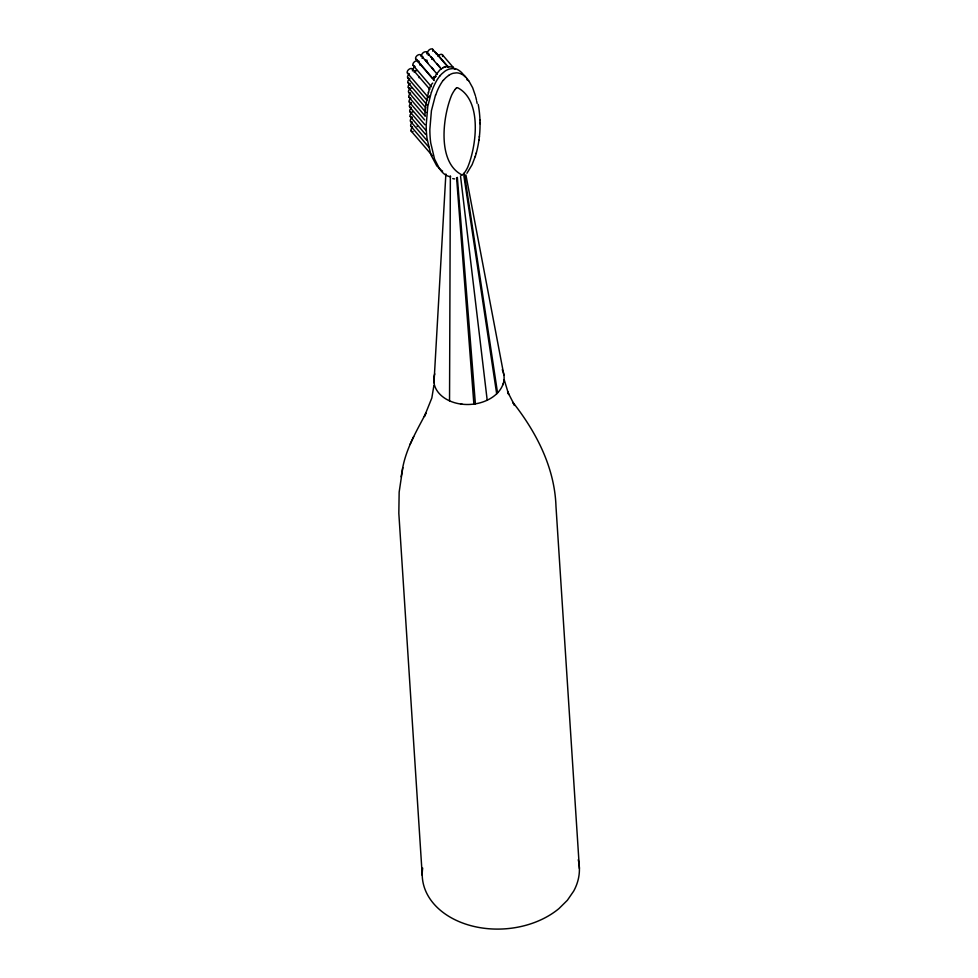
<?xml version="1.0" encoding="UTF-8"?>
<svg xmlns="http://www.w3.org/2000/svg" width="978" height="978" viewBox="0 0 978 978"><rect width="100%" height="100%" fill="white"/><g stroke="black" fill="none" stroke-linecap="round" stroke-linejoin="round"><path stroke-width="1.47" d="M449.538 400.809L450.357 175.893M478.218 104.414C481.225 120.636 480.54 137.568 476.176 153.473M433.987 382.691L445.87 173.986M424.807 115.526L425.711 105.856M433.89 385.528L431.836 397.973L424.354 416.555L425.895 413.254C416.163 431.763 405.124 450.32 402.105 471.372M425.308 109.133L425.393 108.411M478.927 140.331L479.012 139.622M479.33 137.067L479.416 136.345M425.797 105.147L428.547 92.005M402.814 467.618L399.158 492.105L398.828 513.291L422.239 875.359M401.102 476.787L401.824 472.961M429.318 89.426L430.516 85.844M466.922 173.302L472.105 164.683L475.406 156.064M428.364 92.617L429.489 88.827M475.235 156.651L476.359 152.861M431.347 92.262L427.765 106.468L426.2 125.062A191.969 116.015 -40.6 0 0 427.093 138.742L430.895 154.793L436.738 165.82M503.083 383.926L502.704 384.99M435.528 94.988L431.42 110.722L429.855 129.304A191.969 116.015 -40.6 0 0 430.736 142.984L434.55 159.047L439.684 169.133M410.051 444.428L411.677 440.919M412.117 439.99L413.682 436.604M435.821 74.939L439.904 69.903L443.181 67.592L447.557 66.455L453.34 67.274M455.161 89.414L455.76 88.717A6.235 3.765 -40.6 0 1 456.176 88.289L456.213 88.252M464.134 173.118L463.523 173.815M448.645 75.416L446.029 77.531A18.704 11.296 -40.6 0 0 443.352 80.428M445.43 66.822L443.181 67.592M457.459 87.641C482.191 100.147 476.702 145.588 467.667 167.348A35.856 21.675 -40.6 0 1 467.032 168.595L466.763 169.108A22.152 13.386 -40.6 0 1 464.195 173.094M461.861 174.854C437.129 162.336 442.618 116.908 451.653 95.147A35.856 21.675 -40.6 0 1 452.288 93.9L452.569 93.387A22.152 13.386 -40.6 0 1 455.125 89.401M462.068 404.171L460.601 403.987M454.611 178.937L452.741 178.607M442.325 54.707L454.831 69.279M436.005 52.702L448.621 67.409M432.692 49.291L448.193 67.348M430.956 56.663L434.159 60.391M436.848 63.533L439.917 67.103M426.689 52.127L441.408 69.291M425.075 59.646L427.961 63.008M431.677 67.335L433.731 69.719M420.674 54.964L437.325 74.365M417.985 61.223L432.52 78.154M415.821 59.132L434.195 80.563M413.132 65.392L431.384 86.663M412.288 68.888L429.77 89.255M407.435 73.057L428.511 97.629M407.74 77.898L426.921 100.245M408.058 82.727L427.227 105.074M408.364 87.555L425.638 107.69M408.682 92.397L425.943 112.519M409 97.225L425.308 116.248M409.305 102.067L424.672 119.964M409.623 106.895L424.978 124.805M409.929 111.724L426.249 130.746M410.247 116.565L425.613 134.463M410.552 121.394L426.873 140.416M410.87 126.223L429.085 147.458M411.176 131.064L432.264 155.624M464.33 75.404L465.699 77.311M468.682 80.587L472.667 87.775L475.442 95.82M466.922 79.316L467.496 80.343M504.22 379.782L508.707 394.513L507.594 391.701L514.599 405.442L512.863 402.325C536.396 432.313 554.709 467.582 555.981 506.445L579.404 868.501M475.736 96.871L476.494 100.098M476.702 101.199L477.13 103.399M465.919 174.976L503.89 375.136M464.416 174.035L497.545 392.875L496.677 393.755L463.865 175.783M460.516 175.893L487.191 400.185M457.349 177.373L475.394 403.828L473.878 404.048L456.579 177.727M479.954 119.903L479.978 120.673M480.027 122.959L480.039 123.729M411.188 102.519A3.203 1.944 -40.6 0 1 409.061 101.345A3.203 1.944 -40.6 0 1 410.907 98.289M437.924 56.223A3.203 1.944 -40.6 0 1 441.347 54.316A3.203 1.944 -40.6 0 1 442.557 56.467M410.357 97.763A3.203 1.944 -40.6 0 1 408.743 96.284A3.203 1.944 -40.6 0 1 410.601 93.448M410.295 92.91A3.203 1.944 -40.6 0 1 408.437 91.565A3.203 1.944 -40.6 0 1 410.283 88.619M411.273 88.069A3.203 1.944 -40.6 0 1 411.787 87.91M409.171 83.264A3.203 1.944 -40.6 0 1 407.838 81.553A3.203 1.944 -40.6 0 1 409.916 78.778M409.99 88.069A3.203 1.944 -40.6 0 1 408.119 86.626A3.203 1.944 -40.6 0 1 410.222 83.619M409.366 78.399A3.203 1.944 -40.6 0 1 407.496 77.066A3.203 1.944 -40.6 0 1 409.342 74.12M429.232 96.969A3.203 1.944 -40.6 0 1 429.794 95.93M408.792 73.594A3.203 1.944 -40.6 0 1 407.423 71.186A3.203 1.944 -40.6 0 1 411.053 68.497A3.203 1.944 -40.6 0 1 412.423 70.905M411.237 107.409A3.203 1.944 -40.6 0 1 409.366 106.064A3.203 1.944 -40.6 0 1 411.225 103.118M413.058 111.651A3.203 1.944 -40.6 0 1 412.325 112.03M411.298 112.262A3.203 1.944 -40.6 0 1 409.684 110.893A3.203 1.944 -40.6 0 1 411.286 108.142M412.117 117.018A3.203 1.944 -40.6 0 1 410.014 115.954A3.203 1.944 -40.6 0 1 411.591 112.971M412.178 121.908A3.203 1.944 -40.6 0 1 410.308 120.563A3.203 1.944 -40.6 0 1 412.154 117.617M412.227 126.761A3.203 1.944 -40.6 0 1 410.626 125.392A3.203 1.944 -40.6 0 1 412.227 122.641M413.058 131.529A3.203 1.944 -40.6 0 1 410.943 130.453A3.203 1.944 -40.6 0 1 412.533 127.482M417.08 126.602A3.203 1.944 -40.6 0 1 417.472 125.832M433.816 77.665A3.203 1.944 -40.6 0 1 435.821 76.565M435.785 75.966A3.203 1.944 -40.6 0 1 433.755 76.749M419.281 77.005A3.203 1.944 -40.6 0 1 419.049 77.739M414.207 72.396A3.203 1.944 -40.6 0 1 415.1 71.467M416.102 70.844A3.203 1.944 -40.6 0 1 416.86 70.575M416.567 70.147A3.203 1.944 -40.6 0 1 416.078 70.416M414.806 70.758A3.203 1.944 -40.6 0 1 413.193 69.279A3.203 1.944 -40.6 0 1 415.039 66.443M419.721 64.988A3.203 1.944 -40.6 0 1 420.552 64.01M426.335 61.406A3.203 1.944 -40.6 0 1 426.811 60.966M431.738 59.316A3.203 1.944 -40.6 0 1 432.569 58.338M428.951 53.998A3.203 1.944 -40.6 0 1 427.912 51.418A3.203 1.944 -40.6 0 1 431.542 48.9A3.203 1.944 -40.6 0 1 432.826 51.321M422.936 56.834A3.203 1.944 -40.6 0 1 421.86 54.34A3.203 1.944 -40.6 0 1 425.369 51.748A3.203 1.944 -40.6 0 1 426.921 53.9M433.829 79.695A3.203 1.944 -40.6 0 1 435.675 76.639M417.178 59.67A3.203 1.944 -40.6 0 1 415.711 57.506A3.203 1.944 -40.6 0 1 418.939 54.646A3.203 1.944 -40.6 0 1 421.029 56.259M434.77 52.311A3.203 1.944 -40.6 0 1 436.31 54.23M427.019 60.171A3.203 1.944 -40.6 0 1 425.797 60.171M428.254 55.233A3.203 1.944 -40.6 0 1 429.244 55.184M418.963 62.213A3.203 1.944 -40.6 0 1 418.951 61.174M421.983 58.142A3.203 1.944 -40.6 0 1 422.753 57.995M431.274 86.504A3.203 1.944 -40.6 0 1 432.728 83.081M414.244 65.929A3.203 1.944 -40.6 0 1 413.058 63.668A3.203 1.944 -40.6 0 1 416.163 60.917A3.203 1.944 -40.6 0 1 418.364 62.286M448.645 75.416A11.051 6.687 -40.6 0 1 453.193 73.264L456.53 72.849A18.521 11.198 -40.6 0 1 458.792 73.142A27.751 16.773 -40.6 0 1 462.068 74.414M462.154 74.316A53.717 32.47 -40.6 0 1 468.548 80.697M450.65 176.786A18.521 11.198 -40.6 0 1 449.574 176.59A27.751 16.773 -40.6 0 1 446.298 175.319M446.225 175.404A53.717 32.47 -40.6 0 1 439.819 169.035M435.833 94.927A44.475 26.871 -40.6 0 1 443.107 80.367M439.709 76.186A18.521 11.198 -40.6 0 1 441.799 73.839L444.99 71.162A11.051 6.687 -40.6 0 1 449.55 69.01L452.264 68.607A18.692 11.296 -40.6 0 1 455.149 68.888M439.697 76.174A27.763 16.785 -40.6 0 0 436.787 80.379A53.753 32.482 -40.6 0 0 431.481 92.238M442.606 171.126A44.45 26.858 -40.6 0 1 437.044 165.6M455.369 68.594A44.45 26.858 -40.6 0 1 464.037 75.636M456.225 88.252A2.897 1.748 -40.6 0 1 456.836 87.727M463.584 173.827A2.445 1.479 -40.6 0 1 461.824 175.135M502.264 369.696A35.22 25.55 -3.7 0 1 470.467 404.415A35.22 25.55 -3.7 0 1 434.758 373.889M578.242 859.76A78.668 57.066 -3.7 0 1 573.683 891.105L567.362 900.286L558.951 908.586A78.668 57.066 -3.7 0 1 468.511 924.992A78.668 57.066 -3.7 0 1 422.692 868.097"/></g></svg>
